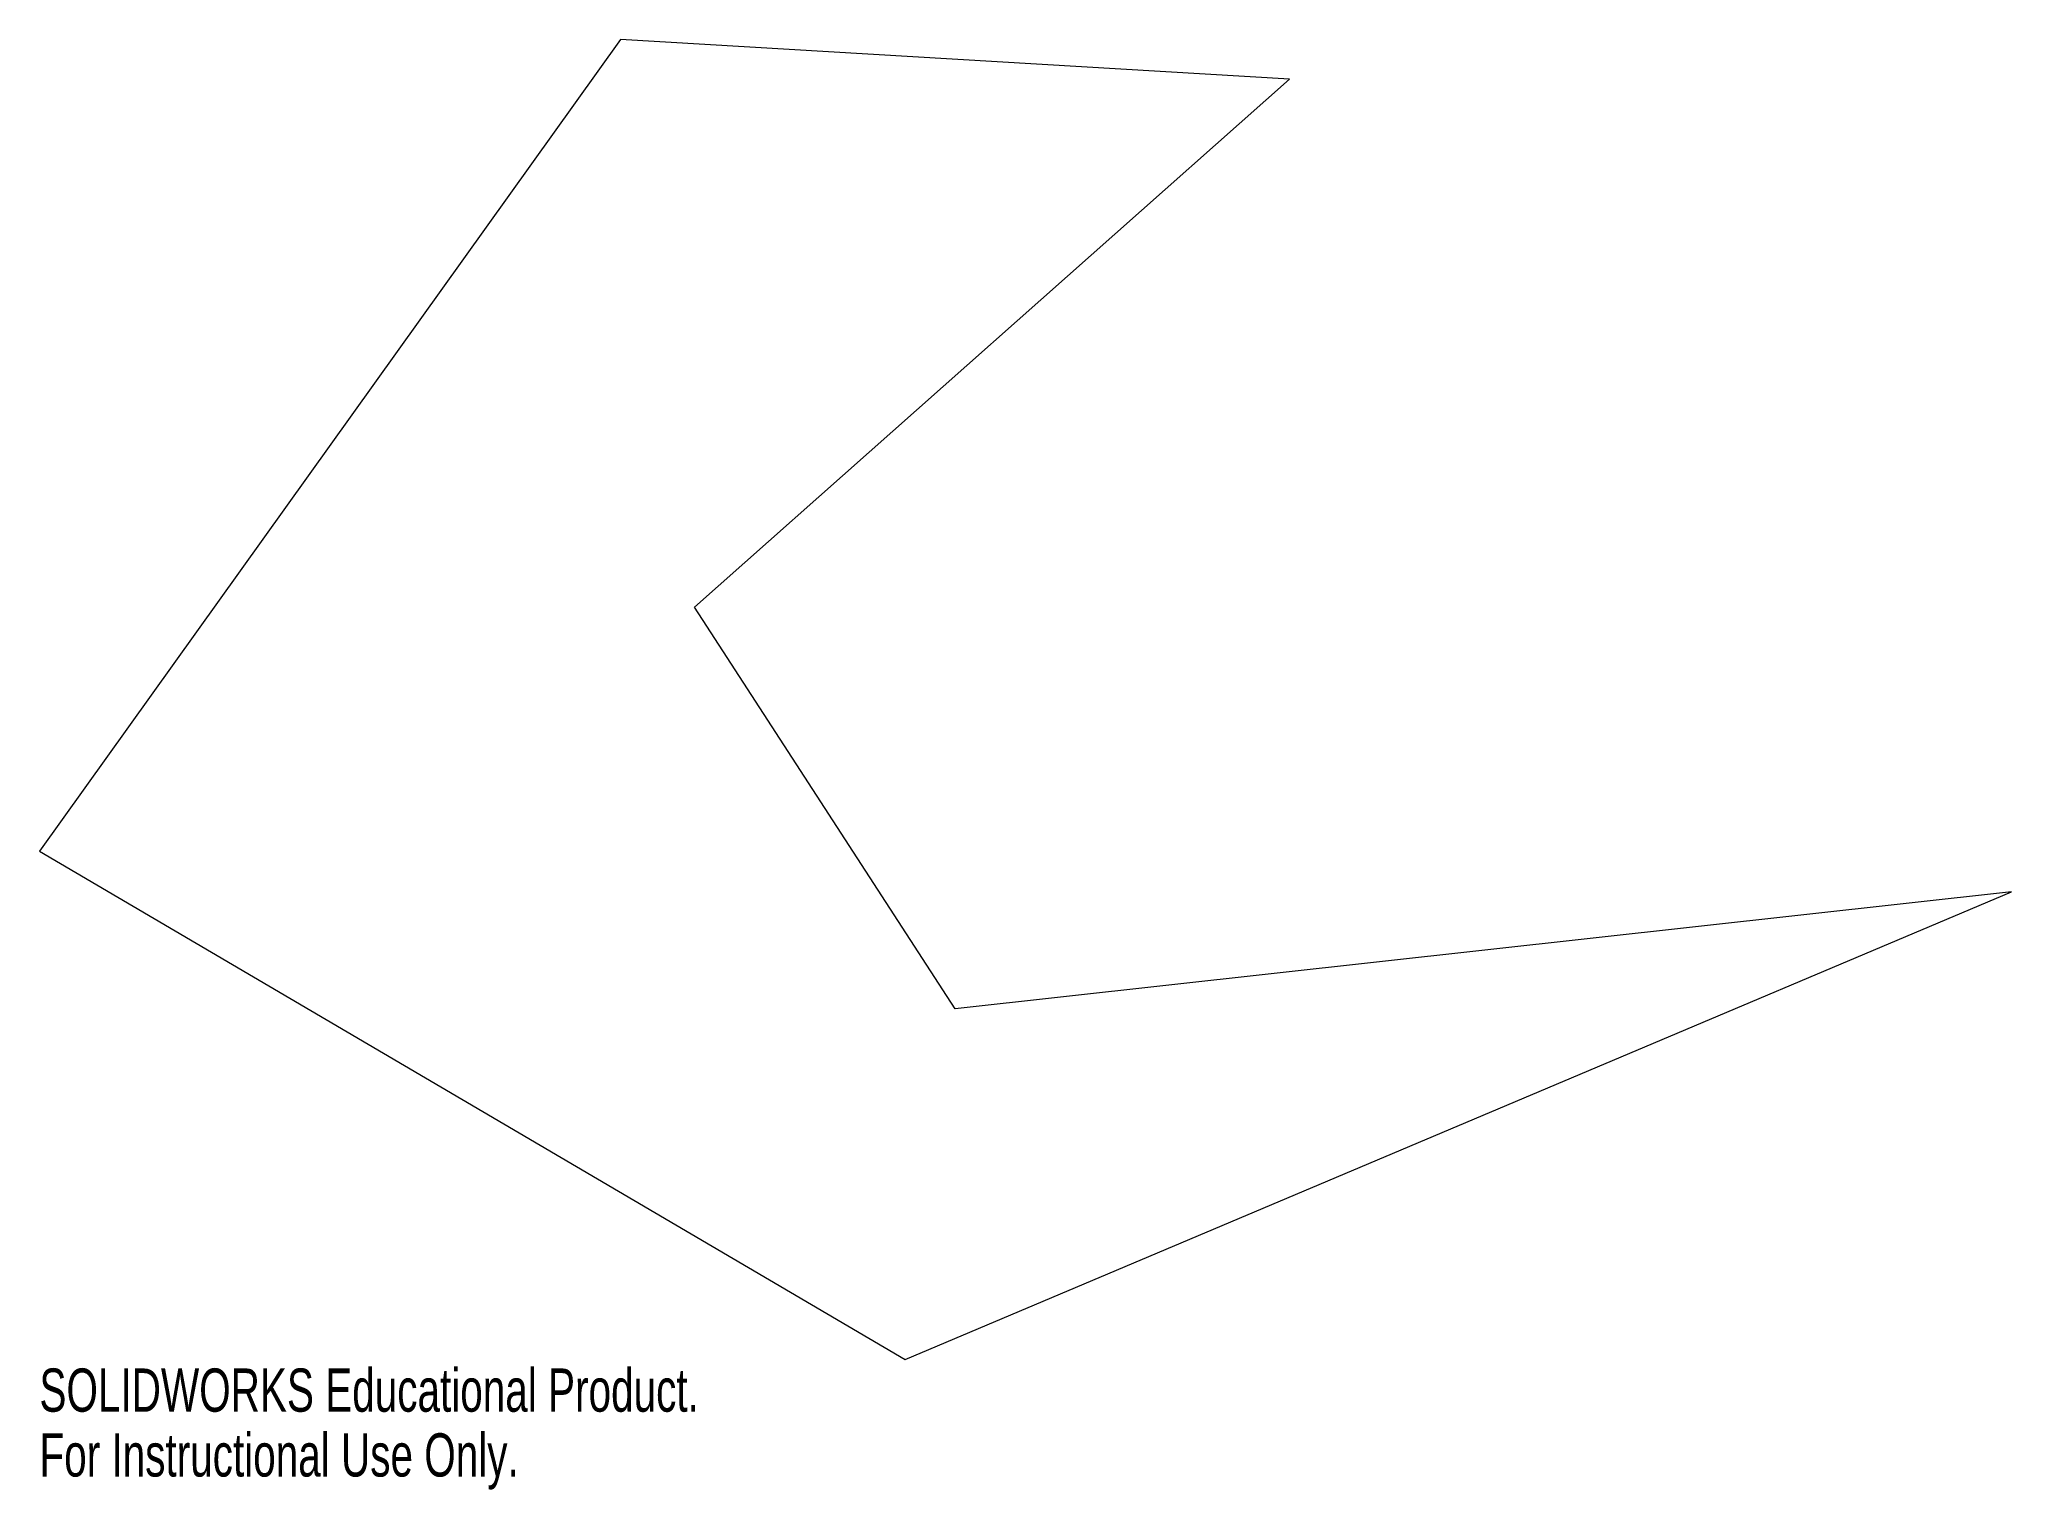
# Model space of a CAD drawing. Header units: inches. Extents: x -3.91 to 4.76, y -3.88 to 2.5.
import ezdxf

# ---------------------------------------------------------------- set-up
doc = ezdxf.new("R2010")
doc.units = ezdxf.units.IN
doc.header["$MEASUREMENT"] = 0
doc.styles.add('SLDTEXTSTYLE0', font='TXT', dxfattribs={"width": 0.7})

msp = doc.modelspace()

# ---------------------------------------------------------------- linework, layer by layer
at = {"color": 144, "linetype": 'Continuous', "lineweight": 18}
for p, q in [((-1.3552, 2.4991), (-3.9118, -1.0744)), ((1.5872, 2.3246), (-1.3552, 2.4991)), ((-1.0305, 0), (1.5872, 2.3246)), ((0.116, -1.7679), (-1.0305, 0)), ((-3.9118, -1.0744), (-0.1026, -3.3111)), ((-0.1026, -3.3111), (4.7639, -1.2525)), ((4.7639, -1.2525), (0.116, -1.7679))]:
    msp.add_line(p, q, dxfattribs=at)

# ---------------------------------------------------------------- texts
at = {"color": 7, "linetype": 'Continuous', "char_height": 0.1903, "attachment_point": 1, "style": 'SLDTEXTSTYLE0'}
for s, insert in [('SOLIDWORKS Educational Product.', (-3.9118, -3.3513)), ('For Instructional Use Only.', (-3.9118, -3.6367))]:
    msp.add_mtext(s, dxfattribs=dict(at, insert=insert))

doc.saveas('drawing.dxf')
